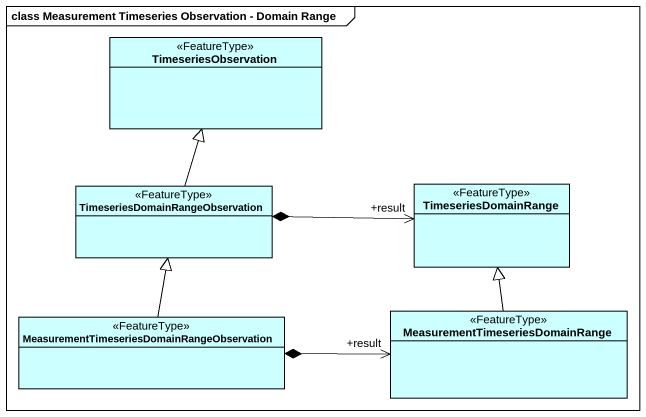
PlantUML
@startuml
mainframe class Measurement Timeseries Observation - Domain Range
hide circle
hide empty members
class TimeseriesObservation <<FeatureType>> #CCFFFF
class "TimeseriesDomainRangeObservation" as TimeseriesDomainRangeObserva <<FeatureType>> #CCFFFF
class TimeseriesDomainRange <<FeatureType>> #CCFFFF
class "MeasurementTimeseriesDomainRangeObservation" as MeasurementTimeseriesDomainR <<FeatureType>> #CCFFFF
class "MeasurementTimeseriesDomainRange" as MeasurementTimeseriesDomainR_2 <<FeatureType>> #CCFFFF
TimeseriesDomainRangeObserva -up-|> TimeseriesObservation
TimeseriesDomainRangeObserva *-right-> "+result" TimeseriesDomainRange
MeasurementTimeseriesDomainR -up-|> TimeseriesDomainRangeObserva
MeasurementTimeseriesDomainR *-right-> "+result" MeasurementTimeseriesDomainR_2
MeasurementTimeseriesDomainR_2 -up-|> TimeseriesDomainRange
@enduml
